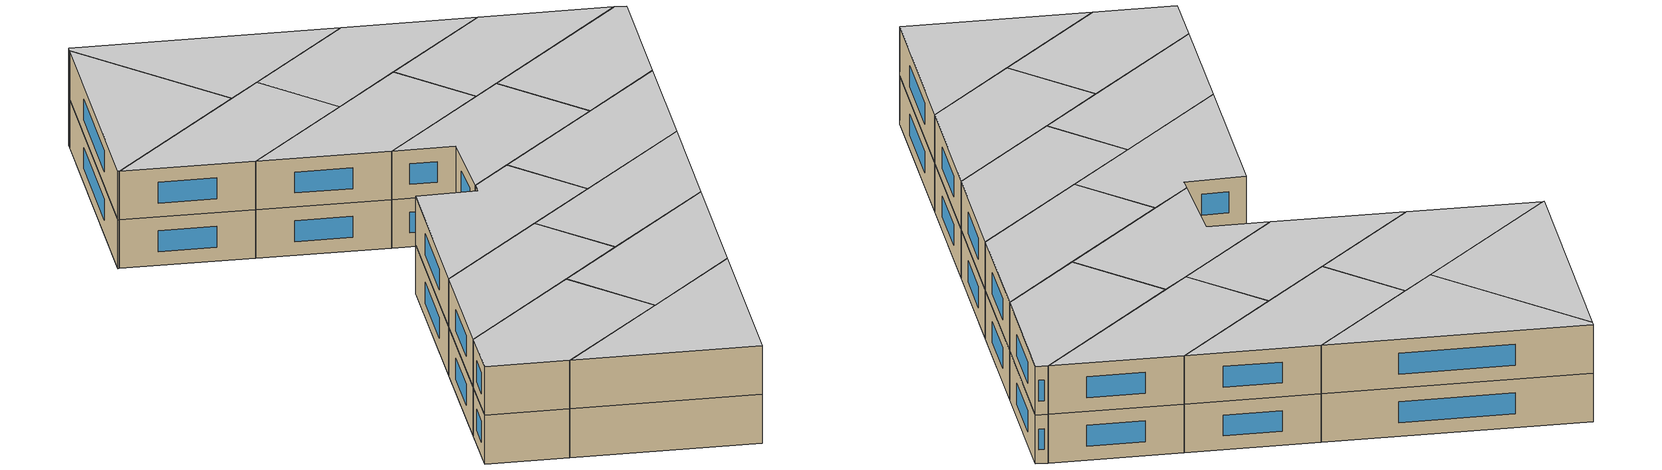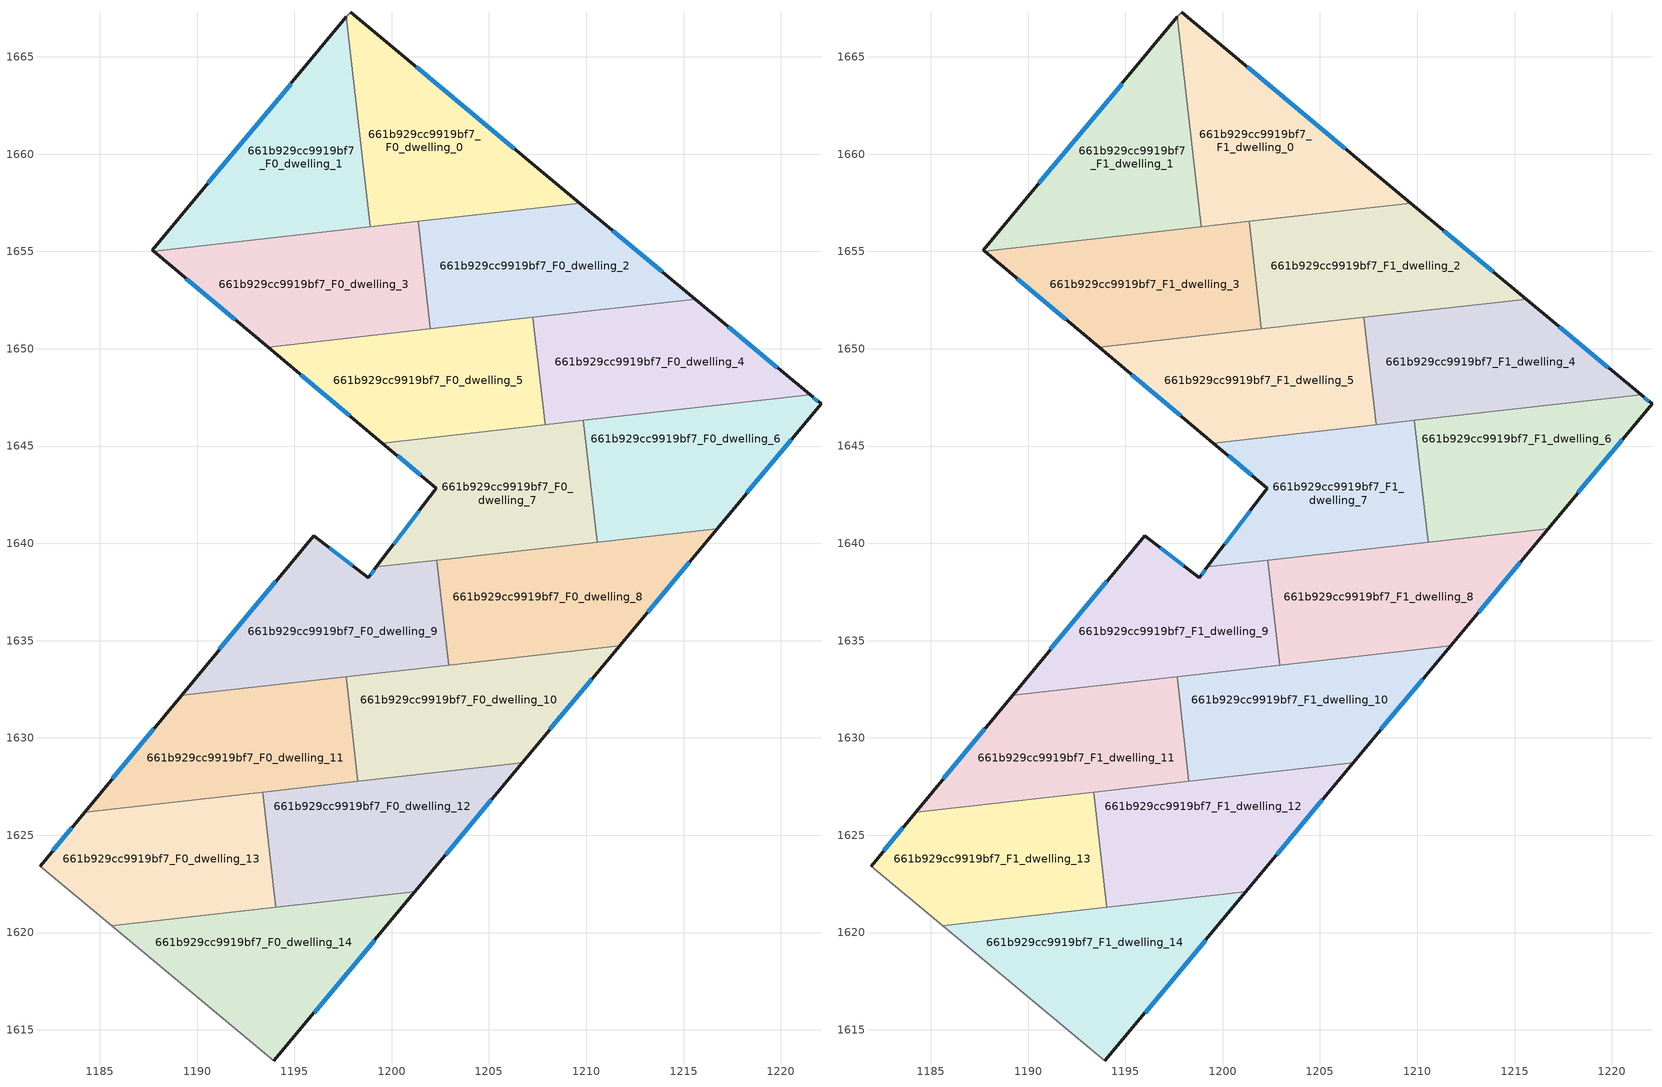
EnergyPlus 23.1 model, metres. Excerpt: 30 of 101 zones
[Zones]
661b929cc9919bf7_F0_dwelling_0
 floor ground (EU_floor_Construction): 1209.67,1657.48 1198.89,1656.27 1197.68,1667.05 1197.89,1667.3 z0
 wall outside (EU_wall_Construction): 1209.67,1657.48 1197.89,1667.3 z0:3
 wall to 661b929cc9919bf7_F0_dwelling_1 (EU_wall_Construction): 1197.68,1667.05 1198.89,1656.27 z0:3
 wall adiabatic (EU_wall_Construction): 1197.89,1667.3 1197.68,1667.05 z0:3
 wall to 661b929cc9919bf7_F0_dwelling_2 (EU_wall_Construction): 1201.36,1656.55 1209.67,1657.48 z0:3
 wall to 661b929cc9919bf7_F0_dwelling_3 (EU_wall_Construction): 1198.89,1656.27 1201.36,1656.55 z0:3
 window (EU_Window_Construction): 1206.31,1660.29 1201.25,1664.5 z0.86:2.14
661b929cc9919bf7_F0_dwelling_1
 floor ground (EU_floor_Construction): 1197.68,1667.05 1198.89,1656.27 1187.77,1655.02 1187.7,1655.07 z0
 wall outside (EU_wall_Construction): 1197.68,1667.05 1187.7,1655.07 1187.77,1655.02 z0:3
 wall to 661b929cc9919bf7_F0_dwelling_3 (EU_wall_Construction): 1187.77,1655.02 1198.89,1656.27 z0:3
 window (EU_Window_Construction): 1194.83,1663.63 1190.55,1658.49 z0.86:2.14
661b929cc9919bf7_F0_dwelling_10
 floor ground (EU_floor_Construction): 1211.71,1634.74 1206.7,1628.72 1198.26,1627.77 1197.66,1633.16 z0
 wall outside (EU_wall_Construction): 1206.7,1628.72 1211.71,1634.74 z0:3
 wall to 661b929cc9919bf7_F0_dwelling_11 (EU_wall_Construction): 1197.66,1633.16 1198.26,1627.77 z0:3
 wall to 661b929cc9919bf7_F0_dwelling_12 (EU_wall_Construction): 1198.26,1627.77 1206.7,1628.72 z0:3
 wall to 661b929cc9919bf7_F0_dwelling_8 (EU_wall_Construction): 1211.71,1634.74 1202.92,1633.75 z0:3
 wall to 661b929cc9919bf7_F0_dwelling_9 (EU_wall_Construction): 1202.92,1633.75 1197.66,1633.16 z0:3
 window (EU_Window_Construction): 1208.13,1630.44 1210.28,1633.02 z0.86:2.14
661b929cc9919bf7_F0_dwelling_11
 floor ground (EU_floor_Construction): 1197.66,1633.16 1198.26,1627.77 1184.22,1626.19 1189.2,1632.21 z0
 wall outside (EU_wall_Construction): 1189.2,1632.21 1184.22,1626.19 z0:3
 wall to 661b929cc9919bf7_F0_dwelling_9 (EU_wall_Construction): 1197.66,1633.16 1189.2,1632.21 z0:3
 wall to 661b929cc9919bf7_F0_dwelling_13 (EU_wall_Construction): 1184.22,1626.19 1193.38,1627.22 z0:3
 wall to 661b929cc9919bf7_F0_dwelling_12 (EU_wall_Construction): 1193.38,1627.22 1198.26,1627.77 z0:3
 window (EU_Window_Construction): 1187.78,1630.49 1185.64,1627.91 z0.86:2.14
661b929cc9919bf7_F0_dwelling_12
 floor ground (EU_floor_Construction): 1206.7,1628.72 1201.19,1622.1 1194.05,1621.29 1193.38,1627.22 z0
 wall outside (EU_wall_Construction): 1201.19,1622.1 1206.7,1628.72 z0:3
 wall to 661b929cc9919bf7_F0_dwelling_13 (EU_wall_Construction): 1193.38,1627.22 1194.05,1621.29 z0:3
 wall to 661b929cc9919bf7_F0_dwelling_14 (EU_wall_Construction): 1194.05,1621.29 1201.19,1622.1 z0:3
 window (EU_Window_Construction): 1202.77,1623.99 1205.13,1626.83 z0.86:2.14
661b929cc9919bf7_F0_dwelling_13
 floor ground (EU_floor_Construction): 1193.38,1627.22 1194.05,1621.29 1185.61,1620.35 1181.93,1623.42 1184.22,1626.19 z0
 wall outside (EU_wall_Construction): 1184.22,1626.19 1181.93,1623.42 z0:3
 wall adiabatic (EU_wall_Construction): 1181.93,1623.42 1185.61,1620.35 z0:3
 wall to 661b929cc9919bf7_F0_dwelling_14 (EU_wall_Construction): 1185.61,1620.35 1194.05,1621.29 z0:3
 window (EU_Window_Construction): 1183.57,1625.4 1182.58,1624.21 z0.86:2.14
661b929cc9919bf7_F0_dwelling_14
 floor ground (EU_floor_Construction): 1201.19,1622.1 1193.95,1613.4 1185.61,1620.35 z0
 wall outside (EU_wall_Construction): 1193.95,1613.4 1201.19,1622.1 z0:3
 wall adiabatic (EU_wall_Construction): 1185.61,1620.35 1193.95,1613.4 z0:3
 window (EU_Window_Construction): 1196.02,1615.89 1199.12,1619.61 z0.86:2.14
661b929cc9919bf7_F0_dwelling_2
 floor ground (EU_floor_Construction): 1215.59,1652.55 1201.98,1651.02 1201.36,1656.55 1209.67,1657.48 z0
 wall outside (EU_wall_Construction): 1215.59,1652.55 1209.67,1657.48 z0:3
 wall to 661b929cc9919bf7_F0_dwelling_3 (EU_wall_Construction): 1201.36,1656.55 1201.98,1651.02 z0:3
 wall to 661b929cc9919bf7_F0_dwelling_4 (EU_wall_Construction): 1207.26,1651.61 1215.59,1652.55 z0:3
 wall to 661b929cc9919bf7_F0_dwelling_5 (EU_wall_Construction): 1201.98,1651.02 1207.26,1651.61 z0:3
 window (EU_Window_Construction): 1213.9,1653.96 1211.36,1656.07 z0.86:2.14
661b929cc9919bf7_F0_dwelling_3
 floor ground (EU_floor_Construction): 1201.36,1656.55 1201.98,1651.02 1193.65,1650.08 1187.77,1655.02 z0
 wall outside (EU_wall_Construction): 1187.77,1655.02 1193.65,1650.08 z0:3
 wall to 661b929cc9919bf7_F0_dwelling_5 (EU_wall_Construction): 1193.65,1650.08 1201.98,1651.02 z0:3
 window (EU_Window_Construction): 1189.45,1653.61 1191.97,1651.49 z0.86:2.14
661b929cc9919bf7_F0_dwelling_4
 floor ground (EU_floor_Construction): 1221.51,1647.62 1207.88,1646.09 1207.26,1651.61 1215.59,1652.55 z0
 wall outside (EU_wall_Construction): 1221.51,1647.62 1215.59,1652.55 z0:3
 wall to 661b929cc9919bf7_F0_dwelling_5 (EU_wall_Construction): 1207.26,1651.61 1207.88,1646.09 z0:3
 wall to 661b929cc9919bf7_F0_dwelling_6 (EU_wall_Construction): 1209.85,1646.31 1221.51,1647.62 z0:3
 wall to 661b929cc9919bf7_F0_dwelling_7 (EU_wall_Construction): 1207.88,1646.09 1209.85,1646.31 z0:3
 window (EU_Window_Construction): 1219.82,1649.03 1217.28,1651.14 z0.86:2.14
661b929cc9919bf7_F0_dwelling_5
 floor ground (EU_floor_Construction): 1207.26,1651.61 1207.88,1646.09 1199.52,1645.15 1193.65,1650.08 z0
 wall outside (EU_wall_Construction): 1193.65,1650.08 1199.52,1645.15 z0:3
 wall to 661b929cc9919bf7_F0_dwelling_7 (EU_wall_Construction): 1199.52,1645.15 1207.88,1646.09 z0:3
 window (EU_Window_Construction): 1195.33,1648.67 1197.85,1646.56 z0.86:2.14
661b929cc9919bf7_F0_dwelling_6
 floor ground (EU_floor_Construction): 1222.06,1647.16 1216.73,1640.76 1210.56,1640.07 1209.85,1646.31 1221.51,1647.62 z0
 wall outside (EU_wall_Construction): 1216.73,1640.76 1222.06,1647.16 1221.51,1647.62 z0:3
 wall to 661b929cc9919bf7_F0_dwelling_7 (EU_wall_Construction): 1209.85,1646.31 1210.56,1640.07 z0:3
 wall to 661b929cc9919bf7_F0_dwelling_8 (EU_wall_Construction): 1210.56,1640.07 1216.73,1640.76 z0:3
 window (EU_Window_Construction): 1218.25,1642.59 1220.54,1645.33 / 1221.9,1647.29 1221.66,1647.49 z0.86:2.14
661b929cc9919bf7_F0_dwelling_7
 floor ground (EU_floor_Construction): 1209.85,1646.31 1210.56,1640.07 1199.22,1638.79 1202.29,1642.83 1199.52,1645.15 z0
 wall outside (EU_wall_Construction): 1199.52,1645.15 1202.29,1642.83 1199.22,1638.79 z0:3
 wall to 661b929cc9919bf7_F0_dwelling_9 (EU_wall_Construction): 1199.22,1638.79 1202.31,1639.14 z0:3
 wall to 661b929cc9919bf7_F0_dwelling_8 (EU_wall_Construction): 1202.32,1639.14 1210.56,1640.07 z0:3
 window (EU_Window_Construction): 1200.31,1644.49 1201.5,1643.5 / 1201.41,1641.68 1200.09,1639.95 z0.86:2.14
661b929cc9919bf7_F0_dwelling_8
 floor ground (EU_floor_Construction): 1216.73,1640.76 1211.71,1634.74 1202.92,1633.75 1202.32,1639.14 z0
 wall outside (EU_wall_Construction): 1211.71,1634.74 1216.73,1640.76 z0:3
 wall to 661b929cc9919bf7_F0_dwelling_9 (EU_wall_Construction): 1202.32,1639.14 1202.92,1633.75 z0:3
 window (EU_Window_Construction): 1213.15,1636.46 1215.3,1639.04 z0.86:2.14
661b929cc9919bf7_F0_dwelling_9
 floor ground (EU_floor_Construction): 1202.32,1639.14 1202.92,1633.75 1189.2,1632.21 1195.99,1640.4 1198.79,1638.23 1199.22,1638.79 z0
 wall outside (EU_wall_Construction): 1199.22,1638.79 1198.79,1638.23 1195.99,1640.4 1189.2,1632.21 z0:3
 window (EU_Window_Construction): 1197.99,1638.85 1196.79,1639.78 / 1199.09,1638.63 1198.91,1638.39 / 1194.05,1638.06 1191.14,1634.55 z0.86:2.14
661b929cc9919bf7_F1_dwelling_0
 floor to 661b929cc9919bf7_F0_dwelling_0 (EU_floor_Construction): 1209.67,1657.48 1198.89,1656.27 1197.68,1667.05 1197.89,1667.3 z3
 wall outside (EU_wall_Construction): 1209.67,1657.48 1197.89,1667.3 z3:6
 wall to 661b929cc9919bf7_F1_dwelling_1 (EU_wall_Construction): 1197.68,1667.05 1198.89,1656.27 z3:6
 wall adiabatic (EU_wall_Construction): 1197.89,1667.3 1197.68,1667.05 z3:6
 wall to 661b929cc9919bf7_F1_dwelling_2 (EU_wall_Construction): 1201.36,1656.55 1209.67,1657.48 z3:6
 wall to 661b929cc9919bf7_F1_dwelling_3 (EU_wall_Construction): 1198.89,1656.27 1201.36,1656.55 z3:6
 window (EU_Window_Construction): 1206.31,1660.29 1201.25,1664.5 z3.86:5.14
 ceiling to 661b929cc9919bf7_F2_dwelling_0 (EU_floor_Construction): 1209.67,1657.48 1197.89,1667.3 1197.68,1667.05 1198.89,1656.27 z6
661b929cc9919bf7_F1_dwelling_1
 floor to 661b929cc9919bf7_F0_dwelling_1 (EU_floor_Construction): 1197.68,1667.05 1198.89,1656.27 1187.77,1655.02 1187.7,1655.07 z3
 wall outside (EU_wall_Construction): 1197.68,1667.05 1187.7,1655.07 1187.77,1655.02 z3:6
 wall to 661b929cc9919bf7_F1_dwelling_3 (EU_wall_Construction): 1187.77,1655.02 1198.89,1656.27 z3:6
 window (EU_Window_Construction): 1194.83,1663.63 1190.55,1658.49 z3.86:5.14
 ceiling to 661b929cc9919bf7_F2_dwelling_1 (EU_floor_Construction): 1198.89,1656.27 1197.68,1667.05 1187.7,1655.07 1187.77,1655.02 z6
661b929cc9919bf7_F1_dwelling_10
 floor to 661b929cc9919bf7_F0_dwelling_10 (EU_floor_Construction): 1211.71,1634.74 1206.7,1628.72 1198.26,1627.77 1197.66,1633.16 z3
 wall outside (EU_wall_Construction): 1206.7,1628.72 1211.71,1634.74 z3:6
 wall to 661b929cc9919bf7_F1_dwelling_11 (EU_wall_Construction): 1197.66,1633.16 1198.26,1627.77 z3:6
 wall to 661b929cc9919bf7_F1_dwelling_12 (EU_wall_Construction): 1198.26,1627.77 1206.7,1628.72 z3:6
 wall to 661b929cc9919bf7_F1_dwelling_8 (EU_wall_Construction): 1211.71,1634.74 1202.92,1633.75 z3:6
 wall to 661b929cc9919bf7_F1_dwelling_9 (EU_wall_Construction): 1202.92,1633.75 1197.66,1633.16 z3:6
 window (EU_Window_Construction): 1208.13,1630.44 1210.28,1633.02 z3.86:5.14
 ceiling to 661b929cc9919bf7_F2_dwelling_10 (EU_floor_Construction): 1206.7,1628.72 1211.71,1634.74 1197.66,1633.16 1198.26,1627.77 z6
661b929cc9919bf7_F1_dwelling_11
 floor to 661b929cc9919bf7_F0_dwelling_11 (EU_floor_Construction): 1197.66,1633.16 1198.26,1627.77 1184.22,1626.19 1189.2,1632.21 z3
 wall outside (EU_wall_Construction): 1189.2,1632.21 1184.22,1626.19 z3:6
 wall to 661b929cc9919bf7_F1_dwelling_9 (EU_wall_Construction): 1197.66,1633.16 1189.2,1632.21 z3:6
 wall to 661b929cc9919bf7_F1_dwelling_13 (EU_wall_Construction): 1184.22,1626.19 1193.38,1627.22 z3:6
 wall to 661b929cc9919bf7_F1_dwelling_12 (EU_wall_Construction): 1193.38,1627.22 1198.26,1627.77 z3:6
 window (EU_Window_Construction): 1187.78,1630.49 1185.64,1627.91 z3.86:5.14
 ceiling to 661b929cc9919bf7_F2_dwelling_11 (EU_floor_Construction): 1198.26,1627.77 1197.66,1633.16 1189.2,1632.21 1184.22,1626.19 z6
661b929cc9919bf7_F1_dwelling_12
 floor to 661b929cc9919bf7_F0_dwelling_12 (EU_floor_Construction): 1206.7,1628.72 1201.19,1622.1 1194.05,1621.29 1193.38,1627.22 z3
 wall outside (EU_wall_Construction): 1201.19,1622.1 1206.7,1628.72 z3:6
 wall to 661b929cc9919bf7_F1_dwelling_13 (EU_wall_Construction): 1193.38,1627.22 1194.05,1621.29 z3:6
 wall to 661b929cc9919bf7_F1_dwelling_14 (EU_wall_Construction): 1194.05,1621.29 1201.19,1622.1 z3:6
 window (EU_Window_Construction): 1202.77,1623.99 1205.13,1626.83 z3.86:5.14
 ceiling to 661b929cc9919bf7_F2_dwelling_12 (EU_floor_Construction): 1201.19,1622.1 1206.7,1628.72 1193.38,1627.22 1194.05,1621.29 z6
661b929cc9919bf7_F1_dwelling_13
 floor to 661b929cc9919bf7_F0_dwelling_13 (EU_floor_Construction): 1193.38,1627.22 1194.05,1621.29 1185.61,1620.35 1181.93,1623.42 1184.22,1626.19 z3
 wall outside (EU_wall_Construction): 1184.22,1626.19 1181.93,1623.42 z3:6
 wall adiabatic (EU_wall_Construction): 1181.93,1623.42 1185.61,1620.35 z3:6
 wall to 661b929cc9919bf7_F1_dwelling_14 (EU_wall_Construction): 1185.61,1620.35 1194.05,1621.29 z3:6
 window (EU_Window_Construction): 1183.57,1625.4 1182.58,1624.21 z3.86:5.14
 ceiling to 661b929cc9919bf7_F2_dwelling_13 (EU_floor_Construction): 1194.05,1621.29 1193.38,1627.22 1184.22,1626.19 1181.93,1623.42 1185.61,1620.35 z6
661b929cc9919bf7_F1_dwelling_14
 floor to 661b929cc9919bf7_F0_dwelling_14 (EU_floor_Construction): 1201.19,1622.1 1193.95,1613.4 1185.61,1620.35 z3
 wall outside (EU_wall_Construction): 1193.95,1613.4 1201.19,1622.1 z3:6
 wall adiabatic (EU_wall_Construction): 1185.61,1620.35 1193.95,1613.4 z3:6
 window (EU_Window_Construction): 1196.02,1615.89 1199.12,1619.61 z3.86:5.14
 ceiling to 661b929cc9919bf7_F2_dwelling_14 (EU_floor_Construction): 1193.95,1613.4 1201.19,1622.1 1185.61,1620.35 z6
661b929cc9919bf7_F1_dwelling_2
 floor to 661b929cc9919bf7_F0_dwelling_2 (EU_floor_Construction): 1215.59,1652.55 1201.98,1651.02 1201.36,1656.55 1209.67,1657.48 z3
 wall outside (EU_wall_Construction): 1215.59,1652.55 1209.67,1657.48 z3:6
 wall to 661b929cc9919bf7_F1_dwelling_3 (EU_wall_Construction): 1201.36,1656.55 1201.98,1651.02 z3:6
 wall to 661b929cc9919bf7_F1_dwelling_4 (EU_wall_Construction): 1207.26,1651.61 1215.59,1652.55 z3:6
 wall to 661b929cc9919bf7_F1_dwelling_5 (EU_wall_Construction): 1201.98,1651.02 1207.26,1651.61 z3:6
 window (EU_Window_Construction): 1213.9,1653.96 1211.36,1656.07 z3.86:5.14
 ceiling to 661b929cc9919bf7_F2_dwelling_2 (EU_floor_Construction): 1215.59,1652.55 1209.67,1657.48 1201.36,1656.55 1201.98,1651.02 z6
661b929cc9919bf7_F1_dwelling_3
 floor to 661b929cc9919bf7_F0_dwelling_3 (EU_floor_Construction): 1201.36,1656.55 1201.98,1651.02 1193.65,1650.08 1187.77,1655.02 z3
 wall outside (EU_wall_Construction): 1187.77,1655.02 1193.65,1650.08 z3:6
 wall to 661b929cc9919bf7_F1_dwelling_5 (EU_wall_Construction): 1193.65,1650.08 1201.98,1651.02 z3:6
 window (EU_Window_Construction): 1189.45,1653.61 1191.97,1651.49 z3.86:5.14
 ceiling to 661b929cc9919bf7_F2_dwelling_3 (EU_floor_Construction): 1201.98,1651.02 1201.36,1656.55 1187.77,1655.02 1193.65,1650.08 z6
661b929cc9919bf7_F1_dwelling_4
 floor to 661b929cc9919bf7_F0_dwelling_4 (EU_floor_Construction): 1221.51,1647.62 1207.88,1646.09 1207.26,1651.61 1215.59,1652.55 z3
 wall outside (EU_wall_Construction): 1221.51,1647.62 1215.59,1652.55 z3:6
 wall to 661b929cc9919bf7_F1_dwelling_5 (EU_wall_Construction): 1207.26,1651.61 1207.88,1646.09 z3:6
 wall to 661b929cc9919bf7_F1_dwelling_6 (EU_wall_Construction): 1209.85,1646.31 1221.51,1647.62 z3:6
 wall to 661b929cc9919bf7_F1_dwelling_7 (EU_wall_Construction): 1207.88,1646.09 1209.85,1646.31 z3:6
 window (EU_Window_Construction): 1219.82,1649.03 1217.28,1651.14 z3.86:5.14
 ceiling to 661b929cc9919bf7_F2_dwelling_4 (EU_floor_Construction): 1221.51,1647.62 1215.59,1652.55 1207.26,1651.61 1207.88,1646.09 z6
661b929cc9919bf7_F1_dwelling_5
 floor to 661b929cc9919bf7_F0_dwelling_5 (EU_floor_Construction): 1207.26,1651.61 1207.88,1646.09 1199.52,1645.15 1193.65,1650.08 z3
 wall outside (EU_wall_Construction): 1193.65,1650.08 1199.52,1645.15 z3:6
 wall to 661b929cc9919bf7_F1_dwelling_7 (EU_wall_Construction): 1199.52,1645.15 1207.88,1646.09 z3:6
 window (EU_Window_Construction): 1195.33,1648.67 1197.85,1646.56 z3.86:5.14
 ceiling to 661b929cc9919bf7_F2_dwelling_5 (EU_floor_Construction): 1207.88,1646.09 1207.26,1651.61 1193.65,1650.08 1199.52,1645.15 z6
661b929cc9919bf7_F1_dwelling_6
 floor to 661b929cc9919bf7_F0_dwelling_6 (EU_floor_Construction): 1222.06,1647.16 1216.73,1640.76 1210.56,1640.07 1209.85,1646.31 1221.51,1647.62 z3
 wall outside (EU_wall_Construction): 1216.73,1640.76 1222.06,1647.16 1221.51,1647.62 z3:6
 wall to 661b929cc9919bf7_F1_dwelling_7 (EU_wall_Construction): 1209.85,1646.31 1210.56,1640.07 z3:6
 wall to 661b929cc9919bf7_F1_dwelling_8 (EU_wall_Construction): 1210.56,1640.07 1216.73,1640.76 z3:6
 window (EU_Window_Construction): 1218.25,1642.59 1220.54,1645.33 / 1221.9,1647.29 1221.66,1647.49 z3.86:5.14
 ceiling to 661b929cc9919bf7_F2_dwelling_6 (EU_floor_Construction): 1216.73,1640.76 1222.06,1647.16 1221.51,1647.62 1209.85,1646.31 1210.56,1640.07 z6
661b929cc9919bf7_F1_dwelling_7
 floor to 661b929cc9919bf7_F0_dwelling_7 (EU_floor_Construction): 1209.85,1646.31 1210.56,1640.07 1199.22,1638.79 1202.29,1642.83 1199.52,1645.15 z3
 wall outside (EU_wall_Construction): 1199.52,1645.15 1202.29,1642.83 1199.22,1638.79 z3:6
 wall to 661b929cc9919bf7_F1_dwelling_9 (EU_wall_Construction): 1199.22,1638.79 1202.31,1639.14 z3:6
 wall to 661b929cc9919bf7_F1_dwelling_8 (EU_wall_Construction): 1202.32,1639.14 1210.56,1640.07 z3:6
 window (EU_Window_Construction): 1200.31,1644.49 1201.5,1643.5 / 1201.41,1641.68 1200.09,1639.95 z3.86:5.14
 ceiling to 661b929cc9919bf7_F2_dwelling_7 (EU_floor_Construction): 1210.56,1640.07 1209.85,1646.31 1199.52,1645.15 1202.29,1642.83 1199.22,1638.79 z6
661b929cc9919bf7_F1_dwelling_8
 floor to 661b929cc9919bf7_F0_dwelling_8 (EU_floor_Construction): 1216.73,1640.76 1211.71,1634.74 1202.92,1633.75 1202.32,1639.14 z3
 wall outside (EU_wall_Construction): 1211.71,1634.74 1216.73,1640.76 z3:6
 wall to 661b929cc9919bf7_F1_dwelling_9 (EU_wall_Construction): 1202.32,1639.14 1202.92,1633.75 z3:6
 window (EU_Window_Construction): 1213.15,1636.46 1215.3,1639.04 z3.86:5.14
 ceiling to 661b929cc9919bf7_F2_dwelling_8 (EU_floor_Construction): 1211.71,1634.74 1216.73,1640.76 1202.32,1639.14 1202.92,1633.75 z6
661b929cc9919bf7_F1_dwelling_9
 floor to 661b929cc9919bf7_F0_dwelling_9 (EU_floor_Construction): 1202.32,1639.14 1202.92,1633.75 1189.2,1632.21 1195.99,1640.4 1198.79,1638.23 1199.22,1638.79 z3
 wall outside (EU_wall_Construction): 1199.22,1638.79 1198.79,1638.23 1195.99,1640.4 1189.2,1632.21 z3:6
 window (EU_Window_Construction): 1197.99,1638.85 1196.79,1639.78 / 1199.09,1638.63 1198.91,1638.39 / 1194.05,1638.06 1191.14,1634.55 z3.86:5.14
 ceiling to 661b929cc9919bf7_F2_dwelling_9 (EU_floor_Construction): 1202.92,1633.75 1202.32,1639.14 1199.22,1638.79 1198.79,1638.23 1195.99,1640.4 1189.2,1632.21 z6
[Building]
EU S2 Campaign: North Axis=0; Terrain=City; Solar Distribution=FullExterior
[Site:Location]
Helsinki-Vantaa.AP: Latitude=60.317; Longitude=24.963; Time Zone=2; Elevation=54.6
[SizingPeriod:WeatherFileDays]
AnnualSizingPeriod: Begin Month=1; Begin Day of Month=1; End Month=12; End Day of Month=31; Day of Week for Start Day=Monday; Use Weather File Daylight Saving Period=No; Use Weather File Rain and Snow Indicators=No
[MATERIAL]
EU_InternalMass_Material: Roughness=MediumRough; Thickness=0.1; Conductivity=1; Density=1800; Specific Heat=900; Thermal Absorptance=0.9; Solar Absorptance=0.7; Visible Absorptance=0.7
[MATERIAL:NOMASS] Roughness=MediumRough; Thermal Absorptance=0.9; Solar Absorptance=0.7; Visible Absorptance=0.7
Name | Thermal Resistance
EU_wall_NoMass | 1.10183
EU_floor_NoMass | 1.70606
[WINDOWMATERIAL:SIMPLEGLAZINGSYSTEM]
EU_Window_SimpleGlazing: UFactor=3.11035; Solar Heat Gain Coefficient=0.8; Visible Transmittance=0.8
[CONSTRUCTION]
EU_wall_Construction: EU_wall_NoMass
EU_floor_Construction: EU_floor_NoMass
EU_Window_Construction: EU_Window_SimpleGlazing
EU_InternalMass_Construction: EU_InternalMass_Material
[ZONE] Type=1; Multiplier=1; Ceiling Height=autocalculate; Floor Area=autocalculate; Part of Total Floor Area=Yes
Name | Volume
661b929cc9919bf7_F0_dwelling_0; 661b929cc9919bf7_F1_dwelling_0 | 184.131
661b929cc9919bf7_F0_dwelling_1; 661b929cc9919bf7_F1_dwelling_1 | 184.14
661b929cc9919bf7_F0_dwelling_10; 661b929cc9919bf7_F1_dwelling_10 | 184.124
661b929cc9919bf7_F0_dwelling_11; 661b929cc9919bf7_F1_dwelling_11 | 184.142
661b929cc9919bf7_F0_dwelling_12; 661b929cc9919bf7_F1_dwelling_12 | 184.12
661b929cc9919bf7_F0_dwelling_13; 661b929cc9919bf7_F1_dwelling_13 | 184.119
661b929cc9919bf7_F0_dwelling_14; 661b929cc9919bf7_F1_dwelling_14 | 184.144
661b929cc9919bf7_F0_dwelling_2; 661b929cc9919bf7_F1_dwelling_2 | 184.136
661b929cc9919bf7_F0_dwelling_3; 661b929cc9919bf7_F1_dwelling_3 | 184.151
661b929cc9919bf7_F0_dwelling_4; 661b929cc9919bf7_F1_dwelling_4 | 184.129
661b929cc9919bf7_F0_dwelling_5; 661b929cc9919bf7_F1_dwelling_5 | 184.134
661b929cc9919bf7_F0_dwelling_6; 661b929cc9919bf7_F1_dwelling_6 | 178.165
661b929cc9919bf7_F0_dwelling_7; 661b929cc9919bf7_F1_dwelling_7 | 178.154
661b929cc9919bf7_F0_dwelling_8; 661b929cc9919bf7_F1_dwelling_8 | 190.095
661b929cc9919bf7_F0_dwelling_9; 661b929cc9919bf7_F1_dwelling_9 | 190.099
[INTERNALMASS] Construction=EU_InternalMass_Construction
Name | Zone or ZoneList | Surface Area
661b929cc9919bf7_F0_dwelling_0_EU_InternalMass | 661b929cc9919bf7_F0_dwelling_0 | 61.3775
661b929cc9919bf7_F0_dwelling_1_EU_InternalMass | 661b929cc9919bf7_F0_dwelling_1 | 61.3808
661b929cc9919bf7_F0_dwelling_2_EU_InternalMass | 661b929cc9919bf7_F0_dwelling_2 | 61.3784
661b929cc9919bf7_F0_dwelling_3_EU_InternalMass | 661b929cc9919bf7_F0_dwelling_3 | 61.3838
661b929cc9919bf7_F0_dwelling_4_EU_InternalMass | 661b929cc9919bf7_F0_dwelling_4 | 61.3746
661b929cc9919bf7_F0_dwelling_5_EU_InternalMass | 661b929cc9919bf7_F0_dwelling_5 | 61.3785
661b929cc9919bf7_F0_dwelling_6_EU_InternalMass | 661b929cc9919bf7_F0_dwelling_6 | 59.3865
661b929cc9919bf7_F0_dwelling_7_EU_InternalMass | 661b929cc9919bf7_F0_dwelling_7 | 59.3847
661b929cc9919bf7_F0_dwelling_8_EU_InternalMass | 661b929cc9919bf7_F0_dwelling_8 | 63.3627
661b929cc9919bf7_F0_dwelling_9_EU_InternalMass | 661b929cc9919bf7_F0_dwelling_9 | 63.3674
661b929cc9919bf7_F0_dwelling_10_EU_InternalMass | 661b929cc9919bf7_F0_dwelling_10 | 61.3745
661b929cc9919bf7_F0_dwelling_11_EU_InternalMass | 661b929cc9919bf7_F0_dwelling_11 | 61.3815
661b929cc9919bf7_F0_dwelling_12_EU_InternalMass | 661b929cc9919bf7_F0_dwelling_12 | 61.3746
661b929cc9919bf7_F0_dwelling_13_EU_InternalMass | 661b929cc9919bf7_F0_dwelling_13 | 61.3735
661b929cc9919bf7_F0_dwelling_14_EU_InternalMass | 661b929cc9919bf7_F0_dwelling_14 | 61.3813
661b929cc9919bf7_F1_dwelling_0_EU_InternalMass | 661b929cc9919bf7_F1_dwelling_0 | 61.3775
661b929cc9919bf7_F1_dwelling_1_EU_InternalMass | 661b929cc9919bf7_F1_dwelling_1 | 61.3808
661b929cc9919bf7_F1_dwelling_2_EU_InternalMass | 661b929cc9919bf7_F1_dwelling_2 | 61.3784
661b929cc9919bf7_F1_dwelling_3_EU_InternalMass | 661b929cc9919bf7_F1_dwelling_3 | 61.3838
661b929cc9919bf7_F1_dwelling_4_EU_InternalMass | 661b929cc9919bf7_F1_dwelling_4 | 61.3746
661b929cc9919bf7_F1_dwelling_5_EU_InternalMass | 661b929cc9919bf7_F1_dwelling_5 | 61.3785
661b929cc9919bf7_F1_dwelling_6_EU_InternalMass | 661b929cc9919bf7_F1_dwelling_6 | 59.3865
661b929cc9919bf7_F1_dwelling_7_EU_InternalMass | 661b929cc9919bf7_F1_dwelling_7 | 59.3847
661b929cc9919bf7_F1_dwelling_8_EU_InternalMass | 661b929cc9919bf7_F1_dwelling_8 | 63.3627
661b929cc9919bf7_F1_dwelling_9_EU_InternalMass | 661b929cc9919bf7_F1_dwelling_9 | 63.3674
661b929cc9919bf7_F1_dwelling_10_EU_InternalMass | 661b929cc9919bf7_F1_dwelling_10 | 61.3745
661b929cc9919bf7_F1_dwelling_11_EU_InternalMass | 661b929cc9919bf7_F1_dwelling_11 | 61.3815
661b929cc9919bf7_F1_dwelling_12_EU_InternalMass | 661b929cc9919bf7_F1_dwelling_12 | 61.3746
661b929cc9919bf7_F1_dwelling_13_EU_InternalMass | 661b929cc9919bf7_F1_dwelling_13 | 61.3735
661b929cc9919bf7_F1_dwelling_14_EU_InternalMass | 661b929cc9919bf7_F1_dwelling_14 | 61.3813
[OTHEREQUIPMENT] Fuel Type=Electricity; Design Level Calculation Method=Watts/Area; Power per Zone Floor Area=1; Fraction Latent=0; Fraction Radiant=0; Fraction Lost=0; Carbon Dioxide Generation Rate=0; EndUse Subcategory=EU_Step8_InternalGains
Name | Zone or ZoneList or Space or SpaceList | Schedule
EU_Step8_InternalGain_661b929cc9919bf7_F0_dwelling_0_f000 | 661b929cc9919bf7_F0_dwelling_0 | EU_Step8_GainSchedule_661b929cc9919bf7_F0_dwelling_0_f000
EU_Step8_InternalGain_661b929cc9919bf7_F0_dwelling_1_f000 | 661b929cc9919bf7_F0_dwelling_1 | EU_Step8_GainSchedule_661b929cc9919bf7_F0_dwelling_1_f000
EU_Step8_InternalGain_661b929cc9919bf7_F0_dwelling_2_f000 | 661b929cc9919bf7_F0_dwelling_2 | EU_Step8_GainSchedule_661b929cc9919bf7_F0_dwelling_2_f000
EU_Step8_InternalGain_661b929cc9919bf7_F0_dwelling_3_f000 | 661b929cc9919bf7_F0_dwelling_3 | EU_Step8_GainSchedule_661b929cc9919bf7_F0_dwelling_3_f000
EU_Step8_InternalGain_661b929cc9919bf7_F0_dwelling_4_f000 | 661b929cc9919bf7_F0_dwelling_4 | EU_Step8_GainSchedule_661b929cc9919bf7_F0_dwelling_4_f000
EU_Step8_InternalGain_661b929cc9919bf7_F0_dwelling_5_f000 | 661b929cc9919bf7_F0_dwelling_5 | EU_Step8_GainSchedule_661b929cc9919bf7_F0_dwelling_5_f000
EU_Step8_InternalGain_661b929cc9919bf7_F0_dwelling_6_f000 | 661b929cc9919bf7_F0_dwelling_6 | EU_Step8_GainSchedule_661b929cc9919bf7_F0_dwelling_6_f000
EU_Step8_InternalGain_661b929cc9919bf7_F0_dwelling_7_f000 | 661b929cc9919bf7_F0_dwelling_7 | EU_Step8_GainSchedule_661b929cc9919bf7_F0_dwelling_7_f000
EU_Step8_InternalGain_661b929cc9919bf7_F0_dwelling_8_f000 | 661b929cc9919bf7_F0_dwelling_8 | EU_Step8_GainSchedule_661b929cc9919bf7_F0_dwelling_8_f000
EU_Step8_InternalGain_661b929cc9919bf7_F0_dwelling_9_f000 | 661b929cc9919bf7_F0_dwelling_9 | EU_Step8_GainSchedule_661b929cc9919bf7_F0_dwelling_9_f000
EU_Step8_InternalGain_661b929cc9919bf7_F0_dwelling_10_f000 | 661b929cc9919bf7_F0_dwelling_10 | EU_Step8_GainSchedule_661b929cc9919bf7_F0_dwelling_10_f000
EU_Step8_InternalGain_661b929cc9919bf7_F0_dwelling_11_f000 | 661b929cc9919bf7_F0_dwelling_11 | EU_Step8_GainSchedule_661b929cc9919bf7_F0_dwelling_11_f000
EU_Step8_InternalGain_661b929cc9919bf7_F0_dwelling_12_f000 | 661b929cc9919bf7_F0_dwelling_12 | EU_Step8_GainSchedule_661b929cc9919bf7_F0_dwelling_12_f000
EU_Step8_InternalGain_661b929cc9919bf7_F0_dwelling_13_f000 | 661b929cc9919bf7_F0_dwelling_13 | EU_Step8_GainSchedule_661b929cc9919bf7_F0_dwelling_13_f000
EU_Step8_InternalGain_661b929cc9919bf7_F0_dwelling_14_f000 | 661b929cc9919bf7_F0_dwelling_14 | EU_Step8_GainSchedule_661b929cc9919bf7_F0_dwelling_14_f000
EU_Step8_InternalGain_661b929cc9919bf7_F1_dwelling_0_f000 | 661b929cc9919bf7_F1_dwelling_0 | EU_Step8_GainSchedule_661b929cc9919bf7_F1_dwelling_0_f000
EU_Step8_InternalGain_661b929cc9919bf7_F1_dwelling_1_f000 | 661b929cc9919bf7_F1_dwelling_1 | EU_Step8_GainSchedule_661b929cc9919bf7_F1_dwelling_1_f000
EU_Step8_InternalGain_661b929cc9919bf7_F1_dwelling_2_f000 | 661b929cc9919bf7_F1_dwelling_2 | EU_Step8_GainSchedule_661b929cc9919bf7_F1_dwelling_2_f000
EU_Step8_InternalGain_661b929cc9919bf7_F1_dwelling_3_f000 | 661b929cc9919bf7_F1_dwelling_3 | EU_Step8_GainSchedule_661b929cc9919bf7_F1_dwelling_3_f000
EU_Step8_InternalGain_661b929cc9919bf7_F1_dwelling_4_f000 | 661b929cc9919bf7_F1_dwelling_4 | EU_Step8_GainSchedule_661b929cc9919bf7_F1_dwelling_4_f000
EU_Step8_InternalGain_661b929cc9919bf7_F1_dwelling_5_f000 | 661b929cc9919bf7_F1_dwelling_5 | EU_Step8_GainSchedule_661b929cc9919bf7_F1_dwelling_5_f000
EU_Step8_InternalGain_661b929cc9919bf7_F1_dwelling_6_f000 | 661b929cc9919bf7_F1_dwelling_6 | EU_Step8_GainSchedule_661b929cc9919bf7_F1_dwelling_6_f000
EU_Step8_InternalGain_661b929cc9919bf7_F1_dwelling_7_f000 | 661b929cc9919bf7_F1_dwelling_7 | EU_Step8_GainSchedule_661b929cc9919bf7_F1_dwelling_7_f000
EU_Step8_InternalGain_661b929cc9919bf7_F1_dwelling_8_f000 | 661b929cc9919bf7_F1_dwelling_8 | EU_Step8_GainSchedule_661b929cc9919bf7_F1_dwelling_8_f000
EU_Step8_InternalGain_661b929cc9919bf7_F1_dwelling_9_f000 | 661b929cc9919bf7_F1_dwelling_9 | EU_Step8_GainSchedule_661b929cc9919bf7_F1_dwelling_9_f000
EU_Step8_InternalGain_661b929cc9919bf7_F1_dwelling_10_f000 | 661b929cc9919bf7_F1_dwelling_10 | EU_Step8_GainSchedule_661b929cc9919bf7_F1_dwelling_10_f000
EU_Step8_InternalGain_661b929cc9919bf7_F1_dwelling_11_f000 | 661b929cc9919bf7_F1_dwelling_11 | EU_Step8_GainSchedule_661b929cc9919bf7_F1_dwelling_11_f000
EU_Step8_InternalGain_661b929cc9919bf7_F1_dwelling_12_f000 | 661b929cc9919bf7_F1_dwelling_12 | EU_Step8_GainSchedule_661b929cc9919bf7_F1_dwelling_12_f000
EU_Step8_InternalGain_661b929cc9919bf7_F1_dwelling_13_f000 | 661b929cc9919bf7_F1_dwelling_13 | EU_Step8_GainSchedule_661b929cc9919bf7_F1_dwelling_13_f000
EU_Step8_InternalGain_661b929cc9919bf7_F1_dwelling_14_f000 | 661b929cc9919bf7_F1_dwelling_14 | EU_Step8_GainSchedule_661b929cc9919bf7_F1_dwelling_14_f000
[ZONEVENTILATION:DESIGNFLOWRATE] Schedule=EU_AlwaysOn; Design Flow Rate Calculation Method=AirChanges/Hour; Air Changes per Hour=0.756316; Ventilation Type=Natural; Fan Pressure Rise=0; Fan Total Efficiency=1; Constant Term Coefficient=1; Temperature Term Coefficient=0; Velocity Term Coefficient=0; Velocity Squared Term Coefficient=0; Minimum Indoor Temperature=-100; Maximum Indoor Temperature=100; Delta Temperature=-100; Minimum Outdoor Temperature=-100; Maximum Outdoor Temperature=100; Maximum Wind Speed=40
Name | Zone or ZoneList or Space or SpaceList
EU_ConstantAir_661b929cc9919bf7_F0_dwelling_0 | 661b929cc9919bf7_F0_dwelling_0
EU_ConstantAir_661b929cc9919bf7_F0_dwelling_1 | 661b929cc9919bf7_F0_dwelling_1
EU_ConstantAir_661b929cc9919bf7_F0_dwelling_2 | 661b929cc9919bf7_F0_dwelling_2
EU_ConstantAir_661b929cc9919bf7_F0_dwelling_3 | 661b929cc9919bf7_F0_dwelling_3
EU_ConstantAir_661b929cc9919bf7_F0_dwelling_4 | 661b929cc9919bf7_F0_dwelling_4
EU_ConstantAir_661b929cc9919bf7_F0_dwelling_5 | 661b929cc9919bf7_F0_dwelling_5
EU_ConstantAir_661b929cc9919bf7_F0_dwelling_6 | 661b929cc9919bf7_F0_dwelling_6
EU_ConstantAir_661b929cc9919bf7_F0_dwelling_7 | 661b929cc9919bf7_F0_dwelling_7
EU_ConstantAir_661b929cc9919bf7_F0_dwelling_8 | 661b929cc9919bf7_F0_dwelling_8
EU_ConstantAir_661b929cc9919bf7_F0_dwelling_9 | 661b929cc9919bf7_F0_dwelling_9
EU_ConstantAir_661b929cc9919bf7_F0_dwelling_10 | 661b929cc9919bf7_F0_dwelling_10
EU_ConstantAir_661b929cc9919bf7_F0_dwelling_11 | 661b929cc9919bf7_F0_dwelling_11
EU_ConstantAir_661b929cc9919bf7_F0_dwelling_12 | 661b929cc9919bf7_F0_dwelling_12
EU_ConstantAir_661b929cc9919bf7_F0_dwelling_13 | 661b929cc9919bf7_F0_dwelling_13
EU_ConstantAir_661b929cc9919bf7_F0_dwelling_14 | 661b929cc9919bf7_F0_dwelling_14
EU_ConstantAir_661b929cc9919bf7_F1_dwelling_0 | 661b929cc9919bf7_F1_dwelling_0
EU_ConstantAir_661b929cc9919bf7_F1_dwelling_1 | 661b929cc9919bf7_F1_dwelling_1
EU_ConstantAir_661b929cc9919bf7_F1_dwelling_2 | 661b929cc9919bf7_F1_dwelling_2
EU_ConstantAir_661b929cc9919bf7_F1_dwelling_3 | 661b929cc9919bf7_F1_dwelling_3
EU_ConstantAir_661b929cc9919bf7_F1_dwelling_4 | 661b929cc9919bf7_F1_dwelling_4
EU_ConstantAir_661b929cc9919bf7_F1_dwelling_5 | 661b929cc9919bf7_F1_dwelling_5
EU_ConstantAir_661b929cc9919bf7_F1_dwelling_6 | 661b929cc9919bf7_F1_dwelling_6
EU_ConstantAir_661b929cc9919bf7_F1_dwelling_7 | 661b929cc9919bf7_F1_dwelling_7
EU_ConstantAir_661b929cc9919bf7_F1_dwelling_8 | 661b929cc9919bf7_F1_dwelling_8
EU_ConstantAir_661b929cc9919bf7_F1_dwelling_9 | 661b929cc9919bf7_F1_dwelling_9
EU_ConstantAir_661b929cc9919bf7_F1_dwelling_10 | 661b929cc9919bf7_F1_dwelling_10
EU_ConstantAir_661b929cc9919bf7_F1_dwelling_11 | 661b929cc9919bf7_F1_dwelling_11
EU_ConstantAir_661b929cc9919bf7_F1_dwelling_12 | 661b929cc9919bf7_F1_dwelling_12
EU_ConstantAir_661b929cc9919bf7_F1_dwelling_13 | 661b929cc9919bf7_F1_dwelling_13
EU_ConstantAir_661b929cc9919bf7_F1_dwelling_14 | 661b929cc9919bf7_F1_dwelling_14
[HVACTEMPLATE:THERMOSTAT] Constant Heating Setpoint=20; Constant Cooling Setpoint=50
EU_HeatOnly_661b929cc9919bf7_F0_dwelling_0; EU_HeatOnly_661b929cc9919bf7_F0_dwelling_1; EU_HeatOnly_661b929cc9919bf7_F0_dwelling_2; EU_HeatOnly_661b929cc9919bf7_F0_dwelling_3; EU_HeatOnly_661b929cc9919bf7_F0_dwelling_4; EU_HeatOnly_661b929cc9919bf7_F0_dwelling_5; EU_HeatOnly_661b929cc9919bf7_F0_dwelling_6; EU_HeatOnly_661b929cc9919bf7_F0_dwelling_7; EU_HeatOnly_661b929cc9919bf7_F0_dwelling_8; EU_HeatOnly_661b929cc9919bf7_F0_dwelling_9; EU_HeatOnly_661b929cc9919bf7_F0_dwelling_10; EU_HeatOnly_661b929cc9919bf7_F0_dwelling_11; EU_HeatOnly_661b929cc9919bf7_F0_dwelling_12; EU_HeatOnly_661b929cc9919bf7_F0_dwelling_13; EU_HeatOnly_661b929cc9919bf7_F0_dwelling_14; EU_HeatOnly_661b929cc9919bf7_F1_dwelling_0; EU_HeatOnly_661b929cc9919bf7_F1_dwelling_1; EU_HeatOnly_661b929cc9919bf7_F1_dwelling_2; EU_HeatOnly_661b929cc9919bf7_F1_dwelling_3; EU_HeatOnly_661b929cc9919bf7_F1_dwelling_4; EU_HeatOnly_661b929cc9919bf7_F1_dwelling_5; EU_HeatOnly_661b929cc9919bf7_F1_dwelling_6; EU_HeatOnly_661b929cc9919bf7_F1_dwelling_7; EU_HeatOnly_661b929cc9919bf7_F1_dwelling_8; EU_HeatOnly_661b929cc9919bf7_F1_dwelling_9; EU_HeatOnly_661b929cc9919bf7_F1_dwelling_10; EU_HeatOnly_661b929cc9919bf7_F1_dwelling_11; EU_HeatOnly_661b929cc9919bf7_F1_dwelling_12; EU_HeatOnly_661b929cc9919bf7_F1_dwelling_13; EU_HeatOnly_661b929cc9919bf7_F1_dwelling_14; EU_HeatOnly_661b929cc9919bf7_F2_dwelling_0; EU_HeatOnly_661b929cc9919bf7_F2_dwelling_1; EU_HeatOnly_661b929cc9919bf7_F2_dwelling_2; EU_HeatOnly_661b929cc9919bf7_F2_dwelling_3; EU_HeatOnly_661b929cc9919bf7_F2_dwelling_4; EU_HeatOnly_661b929cc9919bf7_F2_dwelling_5; EU_HeatOnly_661b929cc9919bf7_F2_dwelling_6; EU_HeatOnly_661b929cc9919bf7_F2_dwelling_7; EU_HeatOnly_661b929cc9919bf7_F2_dwelling_8; EU_HeatOnly_661b929cc9919bf7_F2_dwelling_9; EU_HeatOnly_661b929cc9919bf7_F2_dwelling_10; EU_HeatOnly_661b929cc9919bf7_F2_dwelling_11; EU_HeatOnly_661b929cc9919bf7_F2_dwelling_12; EU_HeatOnly_661b929cc9919bf7_F2_dwelling_13; EU_HeatOnly_661b929cc9919bf7_F2_dwelling_14; EU_HeatOnly_661b929cc9919bf7_F3_dwelling_0; EU_HeatOnly_661b929cc9919bf7_F3_dwelling_1; EU_HeatOnly_661b929cc9919bf7_F3_dwelling_2; EU_HeatOnly_661b929cc9919bf7_F3_dwelling_3; EU_HeatOnly_661b929cc9919bf7_F3_dwelling_4; EU_HeatOnly_661b929cc9919bf7_F3_dwelling_5; EU_HeatOnly_661b929cc9919bf7_F3_dwelling_6; EU_HeatOnly_661b929cc9919bf7_F3_dwelling_7; EU_HeatOnly_661b929cc9919bf7_F3_dwelling_8; EU_HeatOnly_661b929cc9919bf7_F3_dwelling_9; EU_HeatOnly_661b929cc9919bf7_F3_dwelling_10; EU_HeatOnly_661b929cc9919bf7_F3_dwelling_11; EU_HeatOnly_661b929cc9919bf7_F3_dwelling_12; EU_HeatOnly_661b929cc9919bf7_F3_dwelling_13; EU_HeatOnly_661b929cc9919bf7_F4_dwelling_0; EU_HeatOnly_661b929cc9919bf7_F4_dwelling_1; EU_HeatOnly_661b929cc9919bf7_F4_dwelling_2; EU_HeatOnly_661b929cc9919bf7_F4_dwelling_3; EU_HeatOnly_661b929cc9919bf7_F4_dwelling_4; EU_HeatOnly_661b929cc9919bf7_F4_dwelling_5; EU_HeatOnly_661b929cc9919bf7_F4_dwelling_6; EU_HeatOnly_661b929cc9919bf7_F4_dwelling_7; EU_HeatOnly_661b929cc9919bf7_F4_dwelling_8; EU_HeatOnly_661b929cc9919bf7_F4_dwelling_9
[HVACTEMPLATE:ZONE:IDEALLOADSAIRSYSTEM] System Availability Schedule=EU_AlwaysOn; Maximum Heating Supply Air Temperature=50; Minimum Cooling Supply Air Temperature=13; Maximum Heating Supply Air Humidity Ratio=0.0156; Minimum Cooling Supply Air Humidity Ratio=0.0077; Heating Limit=NoLimit; Cooling Limit=NoLimit; Heating Availability Schedule=EU_AlwaysOn; Cooling Availability Schedule=EU_CoolingOff; Dehumidification Control Type=ConstantSensibleHeatRatio; Cooling Sensible Heat Ratio=0.7; Dehumidification Setpoint=60; Humidification Control Type=None; Humidification Setpoint=30; Outdoor Air Method=None; Outdoor Air Flow Rate per Person=0.00944; Outdoor Air Flow Rate per Zone Floor Area=0; Outdoor Air Flow Rate per Zone=0; Demand Controlled Ventilation Type=None; Outdoor Air Economizer Type=NoEconomizer; Heat Recovery Type=None; Sensible Heat Recovery Effectiveness=0.7; Latent Heat Recovery Effectiveness=0.65
Name | Template Thermostat
661b929cc9919bf7_F0_dwelling_0 | EU_HeatOnly_661b929cc9919bf7_F0_dwelling_0
661b929cc9919bf7_F0_dwelling_1 | EU_HeatOnly_661b929cc9919bf7_F0_dwelling_1
661b929cc9919bf7_F0_dwelling_2 | EU_HeatOnly_661b929cc9919bf7_F0_dwelling_2
661b929cc9919bf7_F0_dwelling_3 | EU_HeatOnly_661b929cc9919bf7_F0_dwelling_3
661b929cc9919bf7_F0_dwelling_4 | EU_HeatOnly_661b929cc9919bf7_F0_dwelling_4
661b929cc9919bf7_F0_dwelling_5 | EU_HeatOnly_661b929cc9919bf7_F0_dwelling_5
661b929cc9919bf7_F0_dwelling_6 | EU_HeatOnly_661b929cc9919bf7_F0_dwelling_6
661b929cc9919bf7_F0_dwelling_7 | EU_HeatOnly_661b929cc9919bf7_F0_dwelling_7
661b929cc9919bf7_F0_dwelling_8 | EU_HeatOnly_661b929cc9919bf7_F0_dwelling_8
661b929cc9919bf7_F0_dwelling_9 | EU_HeatOnly_661b929cc9919bf7_F0_dwelling_9
661b929cc9919bf7_F0_dwelling_10 | EU_HeatOnly_661b929cc9919bf7_F0_dwelling_10
661b929cc9919bf7_F0_dwelling_11 | EU_HeatOnly_661b929cc9919bf7_F0_dwelling_11
661b929cc9919bf7_F0_dwelling_12 | EU_HeatOnly_661b929cc9919bf7_F0_dwelling_12
661b929cc9919bf7_F0_dwelling_13 | EU_HeatOnly_661b929cc9919bf7_F0_dwelling_13
661b929cc9919bf7_F0_dwelling_14 | EU_HeatOnly_661b929cc9919bf7_F0_dwelling_14
661b929cc9919bf7_F1_dwelling_0 | EU_HeatOnly_661b929cc9919bf7_F1_dwelling_0
661b929cc9919bf7_F1_dwelling_1 | EU_HeatOnly_661b929cc9919bf7_F1_dwelling_1
661b929cc9919bf7_F1_dwelling_2 | EU_HeatOnly_661b929cc9919bf7_F1_dwelling_2
661b929cc9919bf7_F1_dwelling_3 | EU_HeatOnly_661b929cc9919bf7_F1_dwelling_3
661b929cc9919bf7_F1_dwelling_4 | EU_HeatOnly_661b929cc9919bf7_F1_dwelling_4
661b929cc9919bf7_F1_dwelling_5 | EU_HeatOnly_661b929cc9919bf7_F1_dwelling_5
661b929cc9919bf7_F1_dwelling_6 | EU_HeatOnly_661b929cc9919bf7_F1_dwelling_6
661b929cc9919bf7_F1_dwelling_7 | EU_HeatOnly_661b929cc9919bf7_F1_dwelling_7
661b929cc9919bf7_F1_dwelling_8 | EU_HeatOnly_661b929cc9919bf7_F1_dwelling_8
661b929cc9919bf7_F1_dwelling_9 | EU_HeatOnly_661b929cc9919bf7_F1_dwelling_9
661b929cc9919bf7_F1_dwelling_10 | EU_HeatOnly_661b929cc9919bf7_F1_dwelling_10
661b929cc9919bf7_F1_dwelling_11 | EU_HeatOnly_661b929cc9919bf7_F1_dwelling_11
661b929cc9919bf7_F1_dwelling_12 | EU_HeatOnly_661b929cc9919bf7_F1_dwelling_12
661b929cc9919bf7_F1_dwelling_13 | EU_HeatOnly_661b929cc9919bf7_F1_dwelling_13
661b929cc9919bf7_F1_dwelling_14 | EU_HeatOnly_661b929cc9919bf7_F1_dwelling_14
[SIZING:ZONE] Zone Cooling Design Supply Air Temperature Input Method=SupplyAirTemperature; Zone Cooling Design Supply Air Temperature=13; Zone Heating Design Supply Air Temperature Input Method=SupplyAirTemperature; Zone Heating Design Supply Air Temperature=50; Zone Cooling Design Supply Air Humidity Ratio=0.008; Zone Heating Design Supply Air Humidity Ratio=0.008; Cooling Design Air Flow Method=DesignDay; Cooling Design Air Flow Rate=0; Cooling Minimum Air Flow per Zone Floor Area=0.000762; Cooling Minimum Air Flow=0; Cooling Minimum Air Flow Fraction=0.2; Heating Design Air Flow Method=DesignDay; Heating Design Air Flow Rate=0; Heating Maximum Air Flow per Zone Floor Area=0.002032; Heating Maximum Air Flow=0.141576; Heating Maximum Air Flow Fraction=0.3; Account for Dedicated Outdoor Air System=No; Dedicated Outdoor Air System Control Strategy=NeutralSupplyAir; Dedicated Outdoor Air Low Setpoint Temperature for Design=autosize; Dedicated Outdoor Air High Setpoint Temperature for Design=autosize; Zone Load Sizing Method=Sensible Load Only No Latent Load; Zone Latent Cooling Design Supply Air Humidity Ratio Input Method=HumidityRatioDifference; Zone Cooling Design Supply Air Humidity Ratio Difference=0.005; Zone Latent Heating Design Supply Air Humidity Ratio Input Method=HumidityRatioDifference; Zone Humidification Design Supply Air Humidity Ratio Difference=0.005
661b929cc9919bf7_F0_dwelling_0; 661b929cc9919bf7_F0_dwelling_1; 661b929cc9919bf7_F0_dwelling_2; 661b929cc9919bf7_F0_dwelling_3; 661b929cc9919bf7_F0_dwelling_4; 661b929cc9919bf7_F0_dwelling_5; 661b929cc9919bf7_F0_dwelling_6; 661b929cc9919bf7_F0_dwelling_7; 661b929cc9919bf7_F0_dwelling_8; 661b929cc9919bf7_F0_dwelling_9; 661b929cc9919bf7_F0_dwelling_10; 661b929cc9919bf7_F0_dwelling_11; 661b929cc9919bf7_F0_dwelling_12; 661b929cc9919bf7_F0_dwelling_13; 661b929cc9919bf7_F0_dwelling_14; 661b929cc9919bf7_F1_dwelling_0; 661b929cc9919bf7_F1_dwelling_1; 661b929cc9919bf7_F1_dwelling_2; 661b929cc9919bf7_F1_dwelling_3; 661b929cc9919bf7_F1_dwelling_4; 661b929cc9919bf7_F1_dwelling_5; 661b929cc9919bf7_F1_dwelling_6; 661b929cc9919bf7_F1_dwelling_7; 661b929cc9919bf7_F1_dwelling_8; 661b929cc9919bf7_F1_dwelling_9; 661b929cc9919bf7_F1_dwelling_10; 661b929cc9919bf7_F1_dwelling_11; 661b929cc9919bf7_F1_dwelling_12; 661b929cc9919bf7_F1_dwelling_13; 661b929cc9919bf7_F1_dwelling_14
[SCHEDULE:CONSTANT]
Name | Hourly Value
EU_AlwaysOn | 1
EU_CoolingOff | 0
[SCHEDULE:FILE] Column Number=1; Rows to Skip at Top=0; Number of Hours of Data=8760; Column Separator=Comma; Interpolate to Timestep=No; Minutes per Item=60; Adjust Schedule for Daylight Savings=Yes
Name | File
EU_Step8_GainSchedule_661b929cc9919bf7_F0_dwelling_0_f000 | ../../schedules/661b929cc9919bf7/661b929cc9919bf7_F0_dwelling_0_f000_gain.csv
EU_Step8_GainSchedule_661b929cc9919bf7_F0_dwelling_1_f000 | ../../schedules/661b929cc9919bf7/661b929cc9919bf7_F0_dwelling_1_f000_gain.csv
EU_Step8_GainSchedule_661b929cc9919bf7_F0_dwelling_2_f000 | ../../schedules/661b929cc9919bf7/661b929cc9919bf7_F0_dwelling_2_f000_gain.csv
EU_Step8_GainSchedule_661b929cc9919bf7_F0_dwelling_3_f000 | ../../schedules/661b929cc9919bf7/661b929cc9919bf7_F0_dwelling_3_f000_gain.csv
EU_Step8_GainSchedule_661b929cc9919bf7_F0_dwelling_4_f000 | ../../schedules/661b929cc9919bf7/661b929cc9919bf7_F0_dwelling_4_f000_gain.csv
EU_Step8_GainSchedule_661b929cc9919bf7_F0_dwelling_5_f000 | ../../schedules/661b929cc9919bf7/661b929cc9919bf7_F0_dwelling_5_f000_gain.csv
EU_Step8_GainSchedule_661b929cc9919bf7_F0_dwelling_6_f000 | ../../schedules/661b929cc9919bf7/661b929cc9919bf7_F0_dwelling_6_f000_gain.csv
EU_Step8_GainSchedule_661b929cc9919bf7_F0_dwelling_7_f000 | ../../schedules/661b929cc9919bf7/661b929cc9919bf7_F0_dwelling_7_f000_gain.csv
EU_Step8_GainSchedule_661b929cc9919bf7_F0_dwelling_8_f000 | ../../schedules/661b929cc9919bf7/661b929cc9919bf7_F0_dwelling_8_f000_gain.csv
EU_Step8_GainSchedule_661b929cc9919bf7_F0_dwelling_9_f000 | ../../schedules/661b929cc9919bf7/661b929cc9919bf7_F0_dwelling_9_f000_gain.csv
EU_Step8_GainSchedule_661b929cc9919bf7_F0_dwelling_10_f000 | ../../schedules/661b929cc9919bf7/661b929cc9919bf7_F0_dwelling_10_f000_gain.csv
EU_Step8_GainSchedule_661b929cc9919bf7_F0_dwelling_11_f000 | ../../schedules/661b929cc9919bf7/661b929cc9919bf7_F0_dwelling_11_f000_gain.csv
EU_Step8_GainSchedule_661b929cc9919bf7_F0_dwelling_12_f000 | ../../schedules/661b929cc9919bf7/661b929cc9919bf7_F0_dwelling_12_f000_gain.csv
EU_Step8_GainSchedule_661b929cc9919bf7_F0_dwelling_13_f000 | ../../schedules/661b929cc9919bf7/661b929cc9919bf7_F0_dwelling_13_f000_gain.csv
EU_Step8_GainSchedule_661b929cc9919bf7_F0_dwelling_14_f000 | ../../schedules/661b929cc9919bf7/661b929cc9919bf7_F0_dwelling_14_f000_gain.csv
EU_Step8_GainSchedule_661b929cc9919bf7_F1_dwelling_0_f000 | ../../schedules/661b929cc9919bf7/661b929cc9919bf7_F1_dwelling_0_f000_gain.csv
EU_Step8_GainSchedule_661b929cc9919bf7_F1_dwelling_1_f000 | ../../schedules/661b929cc9919bf7/661b929cc9919bf7_F1_dwelling_1_f000_gain.csv
EU_Step8_GainSchedule_661b929cc9919bf7_F1_dwelling_2_f000 | ../../schedules/661b929cc9919bf7/661b929cc9919bf7_F1_dwelling_2_f000_gain.csv
EU_Step8_GainSchedule_661b929cc9919bf7_F1_dwelling_3_f000 | ../../schedules/661b929cc9919bf7/661b929cc9919bf7_F1_dwelling_3_f000_gain.csv
EU_Step8_GainSchedule_661b929cc9919bf7_F1_dwelling_4_f000 | ../../schedules/661b929cc9919bf7/661b929cc9919bf7_F1_dwelling_4_f000_gain.csv
EU_Step8_GainSchedule_661b929cc9919bf7_F1_dwelling_5_f000 | ../../schedules/661b929cc9919bf7/661b929cc9919bf7_F1_dwelling_5_f000_gain.csv
EU_Step8_GainSchedule_661b929cc9919bf7_F1_dwelling_6_f000 | ../../schedules/661b929cc9919bf7/661b929cc9919bf7_F1_dwelling_6_f000_gain.csv
EU_Step8_GainSchedule_661b929cc9919bf7_F1_dwelling_7_f000 | ../../schedules/661b929cc9919bf7/661b929cc9919bf7_F1_dwelling_7_f000_gain.csv
EU_Step8_GainSchedule_661b929cc9919bf7_F1_dwelling_8_f000 | ../../schedules/661b929cc9919bf7/661b929cc9919bf7_F1_dwelling_8_f000_gain.csv
EU_Step8_GainSchedule_661b929cc9919bf7_F1_dwelling_9_f000 | ../../schedules/661b929cc9919bf7/661b929cc9919bf7_F1_dwelling_9_f000_gain.csv
EU_Step8_GainSchedule_661b929cc9919bf7_F1_dwelling_10_f000 | ../../schedules/661b929cc9919bf7/661b929cc9919bf7_F1_dwelling_10_f000_gain.csv
EU_Step8_GainSchedule_661b929cc9919bf7_F1_dwelling_11_f000 | ../../schedules/661b929cc9919bf7/661b929cc9919bf7_F1_dwelling_11_f000_gain.csv
EU_Step8_GainSchedule_661b929cc9919bf7_F1_dwelling_12_f000 | ../../schedules/661b929cc9919bf7/661b929cc9919bf7_F1_dwelling_12_f000_gain.csv
EU_Step8_GainSchedule_661b929cc9919bf7_F1_dwelling_13_f000 | ../../schedules/661b929cc9919bf7/661b929cc9919bf7_F1_dwelling_13_f000_gain.csv
EU_Step8_GainSchedule_661b929cc9919bf7_F1_dwelling_14_f000 | ../../schedules/661b929cc9919bf7/661b929cc9919bf7_F1_dwelling_14_f000_gain.csv
